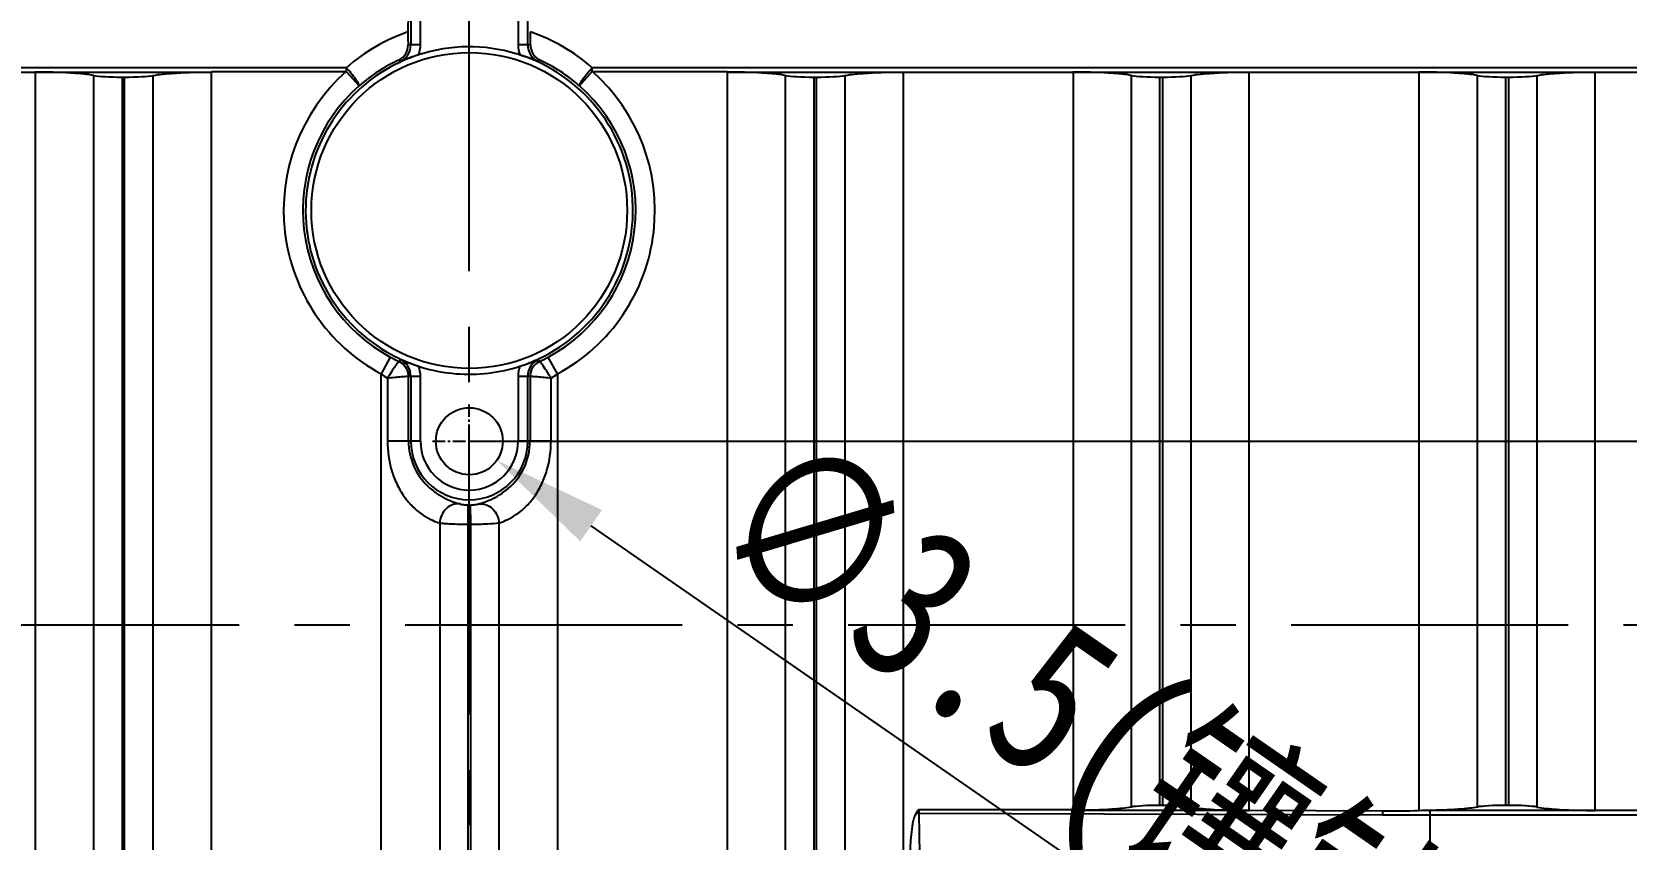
# Model space of a CAD drawing. Header units: millimetres. Extents: x -2895 to -298, y -11750 to -2997.
# Drawn here: x -1649.3 to -1565.9, y -6612.8 to -6570.6 of the extents above; entities that cross this region are included whole.
import ezdxf

# ---------------------------------------------------------------- set-up
doc = ezdxf.new("R2010")
doc.units = ezdxf.units.MM
doc.header["$LTSCALE"] = 16.335
doc.header["$PDMODE"] = 3
doc.header["$PDSIZE"] = 0.3125
doc.linetypes.add('CENTER', pattern=[0.6, 0.375, -0.075, 0.075, -0.075])
doc.linetypes.add('HIDDEN', pattern=[0.2, 0.1, -0.1])
doc.layers.get('0').update_dxf_attribs({"linetype": 'CONTINUOUS'})
doc.layers.get('Defpoints').update_dxf_attribs({"linetype": 'CONTINUOUS'})
doc.layers.add('DEFAULT_2', color=8, linetype='HIDDEN')
doc.styles.get("Standard").update_dxf_attribs({"font": 'txt', "width": 0.8})
doc.dimstyles.new('ISO-25', dxfattribs={"dimtxt": 8, "dimasz": 6, "dimexe": 0, "dimexo": 0, "dimgap": 0, "dimtad": 1, "dimdsep": 46, "dimtxsty": 'Standard', "dimcen": 0, "dimclrd": 4, "dimclre": 4, "dimclrt": 6, "dimazin": 0, "dimtfac": 1, "dimtofl": 0, "dimtmove": 0, "dimatfit": 3, "dimfxl": 0, "dimarcsym": 0})

# ---------------------------------------------------------------- blocks, each defined once
blk = doc.blocks.new('*D2074')
at = {"color": 4, "lineweight": -2}
blk.add_line((-1577.315, -6626.005), (-1620.014, -6596.436), dxfattribs=at)
at = {"color": 4}
blk.add_solid([(-1619.445, -6595.613), (-1620.583, -6597.258), (-1624.947, -6593.02)], dxfattribs=at)
at = {"layer": 'Defpoints', "color": 0}
for p in [(-1627.824, -6591.027), (-1624.947, -6593.02)]:
    blk.add_point(p, dxfattribs=at)
at = {"color": 6, "insert": (-1593.187, -6608.58), "char_height": 8, "attachment_point": 5, "rotation": 325.29672}
blk.add_mtext('∅3.5(镶针)', dxfattribs=at)
blk = doc.blocks.new('*D2075')
at = {"color": 4, "lineweight": -2}
blk.add_line((-1400.173, -6601.624), (-1379.765, -6601.624), dxfattribs=at)
at = {"layer": 'Defpoints', "color": 0}
for p in [(-1626.385, -6601.624), (-1400.173, -6601.624), (-1382.165, -6601.624)]:
    blk.add_point(p, dxfattribs=at)
at = {"color": 6, "insert": (-1380.965, -6598.624), "char_height": 6, "attachment_point": 5}
blk.add_mtext('0', dxfattribs=at)
blk = doc.blocks.new('*D2076')
at = {"color": 4, "lineweight": -2}
blk.add_line((-1626.385, -6567.903), (-1362.965, -6567.903), dxfattribs=at)
at = {"layer": 'Defpoints', "color": 0}
for p in [(-1626.385, -6567.903), (-1382.165, -6567.903), (-1626.385, -6601.624)]:
    blk.add_point(p, dxfattribs=at)
at = {"color": 6, "insert": (-1372.565, -6564.903), "char_height": 6, "attachment_point": 5}
blk.add_mtext('33.72', dxfattribs=at)
blk = doc.blocks.new('*D2077')
at = {"color": 4, "lineweight": -2}
blk.add_line((-1421.223, -6554.623), (-1374.165, -6554.623), dxfattribs=at)
at = {"layer": 'Defpoints', "color": 0}
for p in [(-1421.223, -6554.623), (-1382.165, -6554.623), (-1626.385, -6601.624)]:
    blk.add_point(p, dxfattribs=at)
at = {"color": 6, "insert": (-1378.165, -6551.623), "char_height": 6, "attachment_point": 5}
blk.add_mtext('47', dxfattribs=at)
blk = doc.blocks.new('*D2078')
at = {"color": 4, "lineweight": -2}
blk.add_line((-1413.935, -6494.623), (-1371.765, -6494.623), dxfattribs=at)
at = {"layer": 'Defpoints', "color": 0}
for p in [(-1413.935, -6494.623), (-1382.165, -6494.623), (-1626.385, -6601.624)]:
    blk.add_point(p, dxfattribs=at)
at = {"color": 6, "insert": (-1376.965, -6491.623), "char_height": 6, "attachment_point": 5}
blk.add_mtext('107', dxfattribs=at)
blk = doc.blocks.new('*D2079')
at = {"color": 4, "lineweight": -2}
blk.add_line((-1424.416, -6639.623), (-1374.165, -6639.623), dxfattribs=at)
at = {"layer": 'Defpoints', "color": 0}
for p in [(-1626.385, -6601.624), (-1424.416, -6639.623), (-1382.165, -6639.623)]:
    blk.add_point(p, dxfattribs=at)
at = {"color": 6, "insert": (-1378.165, -6636.623), "char_height": 6, "attachment_point": 5}
blk.add_mtext('38', dxfattribs=at)
blk = doc.blocks.new('*D2102')
at = {"color": 4, "lineweight": -2}
blk.add_line((-1499.755, -6654.333), (-1364.565, -6654.333), dxfattribs=at)
at = {"layer": 'Defpoints', "color": 0}
for p in [(-1626.385, -6601.624), (-1499.755, -6654.333), (-1382.165, -6654.333)]:
    blk.add_point(p, dxfattribs=at)
at = {"color": 6, "insert": (-1373.365, -6651.333), "char_height": 6, "attachment_point": 5}
blk.add_mtext('52.71', dxfattribs=at)
blk = doc.blocks.new('*D2103')
at = {"color": 4, "lineweight": -2}
blk.add_line((-1626.385, -6592.023), (-1372.565, -6592.023), dxfattribs=at)
at = {"layer": 'Defpoints', "color": 0}
for p in [(-1626.385, -6592.023), (-1382.165, -6592.023), (-1626.385, -6601.624)]:
    blk.add_point(p, dxfattribs=at)
at = {"color": 6, "insert": (-1377.365, -6589.023), "char_height": 6, "attachment_point": 5}
blk.add_mtext('9.6', dxfattribs=at)
blk = doc.blocks.new('*D2104')
at = {"color": 4, "lineweight": -2}
blk.add_line((-1420.377, -6726.623), (-1370.965, -6726.623), dxfattribs=at)
at = {"layer": 'Defpoints', "color": 0}
for p in [(-1626.385, -6601.624), (-1420.377, -6726.623), (-1382.165, -6726.623)]:
    blk.add_point(p, dxfattribs=at)
at = {"color": 6, "insert": (-1376.565, -6723.623), "char_height": 6, "attachment_point": 5}
blk.add_mtext('125', dxfattribs=at)
blk = doc.blocks.new('*D2080')
at = {"color": 4, "lineweight": -2}
blk.add_line((-1499.755, -6655.088), (-1499.755, -6821.047), dxfattribs=at)
at = {"layer": 'Defpoints', "color": 0}
for p in [(-1626.385, -6601.624), (-1499.755, -6655.088), (-1499.755, -6798.647)]:
    blk.add_point(p, dxfattribs=at)
at = {"color": 6, "insert": (-1502.755, -6809.847), "char_height": 6, "attachment_point": 5, "rotation": 90}
blk.add_mtext('126.63', dxfattribs=at)
blk = doc.blocks.new('*D2081')
at = {"color": 4, "lineweight": -2}
blk.add_line((-1852.597, -6601.624), (-1873.005, -6601.624), dxfattribs=at)
at = {"layer": 'Defpoints', "color": 0}
for p in [(-1870.605, -6601.624), (-1852.597, -6601.624), (-1626.385, -6601.624)]:
    blk.add_point(p, dxfattribs=at)
at = {"color": 6, "insert": (-1871.805, -6598.624), "char_height": 6, "attachment_point": 5}
blk.add_mtext('0', dxfattribs=at)
blk = doc.blocks.new('*D2082')
at = {"color": 4, "lineweight": -2}
blk.add_line((-1831.547, -6554.623), (-1878.605, -6554.623), dxfattribs=at)
at = {"layer": 'Defpoints', "color": 0}
for p in [(-1870.605, -6554.623), (-1831.547, -6554.623), (-1626.385, -6601.624)]:
    blk.add_point(p, dxfattribs=at)
at = {"color": 6, "insert": (-1874.605, -6551.623), "char_height": 6, "attachment_point": 5}
blk.add_mtext('47', dxfattribs=at)
blk = doc.blocks.new('*D2083')
at = {"color": 4, "lineweight": -2}
blk.add_line((-1838.836, -6494.623), (-1881.005, -6494.623), dxfattribs=at)
at = {"layer": 'Defpoints', "color": 0}
for p in [(-1870.605, -6494.623), (-1838.836, -6494.623), (-1626.385, -6601.624)]:
    blk.add_point(p, dxfattribs=at)
at = {"color": 6, "insert": (-1875.805, -6491.623), "char_height": 6, "attachment_point": 5}
blk.add_mtext('107', dxfattribs=at)
blk = doc.blocks.new('*D2084')
at = {"color": 4, "lineweight": -2}
blk.add_line((-1828.355, -6639.623), (-1878.605, -6639.623), dxfattribs=at)
at = {"layer": 'Defpoints', "color": 0}
for p in [(-1626.385, -6601.624), (-1870.605, -6639.623), (-1828.355, -6639.623)]:
    blk.add_point(p, dxfattribs=at)
at = {"color": 6, "insert": (-1874.605, -6636.623), "char_height": 6, "attachment_point": 5}
blk.add_mtext('38', dxfattribs=at)
blk = doc.blocks.new('*D2105')
at = {"color": 4, "lineweight": -2}
blk.add_line((-1832.393, -6726.623), (-1881.805, -6726.623), dxfattribs=at)
at = {"layer": 'Defpoints', "color": 0}
for p in [(-1626.385, -6601.624), (-1870.605, -6726.623), (-1832.393, -6726.623)]:
    blk.add_point(p, dxfattribs=at)
at = {"color": 6, "insert": (-1876.205, -6723.623), "char_height": 6, "attachment_point": 5}
blk.add_mtext('125', dxfattribs=at)
blk = doc.blocks.new('*D2085')
at = {"color": 4, "lineweight": -2}
blk.add_line((-1412.585, -6441.623), (-1371.765, -6441.623), dxfattribs=at)
at = {"layer": 'Defpoints', "color": 0}
for p in [(-1412.585, -6441.623), (-1382.165, -6441.623), (-1626.385, -6601.624)]:
    blk.add_point(p, dxfattribs=at)
at = {"color": 6, "insert": (-1376.965, -6438.623), "char_height": 6, "attachment_point": 5}
blk.add_mtext('160', dxfattribs=at)
blk = doc.blocks.new('*D2086')
at = {"color": 4, "lineweight": -2}
blk.add_line((-1412.585, -6761.623), (-1371.765, -6761.623), dxfattribs=at)
at = {"layer": 'Defpoints', "color": 0}
for p in [(-1626.385, -6601.624), (-1412.585, -6761.623), (-1382.165, -6761.623)]:
    blk.add_point(p, dxfattribs=at)
at = {"color": 6, "insert": (-1376.965, -6758.623), "char_height": 6, "attachment_point": 5}
blk.add_mtext('160', dxfattribs=at)
blk = doc.blocks.new('*D2087')
at = {"color": 4, "lineweight": -2}
blk.add_line((-1626.385, -6784.369), (-1626.385, -6801.047), dxfattribs=at)
at = {"layer": 'Defpoints', "color": 0}
for p in [(-1626.385, -6601.624), (-1626.385, -6784.369), (-1626.385, -6798.647)]:
    blk.add_point(p, dxfattribs=at)
at = {"color": 6, "insert": (-1629.385, -6799.847), "char_height": 6, "attachment_point": 5, "rotation": 90}
blk.add_mtext('0', dxfattribs=at)
blk = doc.blocks.new('*D2088')
at = {"color": 4, "lineweight": -2}
blk.add_line((-1421.385, -6758.506), (-1421.385, -6810.647), dxfattribs=at)
at = {"layer": 'Defpoints', "color": 0}
for p in [(-1626.385, -6601.624), (-1421.385, -6758.506), (-1421.385, -6798.647)]:
    blk.add_point(p, dxfattribs=at)
at = {"color": 6, "insert": (-1424.385, -6804.647), "char_height": 6, "attachment_point": 5, "rotation": 90}
blk.add_mtext('205', dxfattribs=at)
blk = doc.blocks.new('*D2089')
at = {"color": 4, "lineweight": -2}
blk.add_line((-1626.385, -6424.67), (-1626.385, -6403.807), dxfattribs=at)
at = {"layer": 'Defpoints', "color": 0}
for p in [(-1626.385, -6406.207), (-1626.385, -6424.67), (-1626.385, -6601.624)]:
    blk.add_point(p, dxfattribs=at)
at = {"color": 6, "insert": (-1629.385, -6405.007), "char_height": 6, "attachment_point": 5, "rotation": 90}
blk.add_mtext('0', dxfattribs=at)
blk = doc.blocks.new('*D2090')
at = {"color": 4, "lineweight": -2}
blk.add_line((-1421.385, -6437.807), (-1421.385, -6394.207), dxfattribs=at)
at = {"layer": 'Defpoints', "color": 0}
for p in [(-1421.385, -6406.207), (-1421.385, -6437.807), (-1626.385, -6601.624)]:
    blk.add_point(p, dxfattribs=at)
at = {"color": 6, "insert": (-1424.385, -6400.207), "char_height": 6, "attachment_point": 5, "rotation": 90}
blk.add_mtext('205', dxfattribs=at)
blk = doc.blocks.new('*D2091')
at = {"color": 4, "lineweight": -2}
blk.add_line((-1840.185, -6441.623), (-1881.005, -6441.623), dxfattribs=at)
at = {"layer": 'Defpoints', "color": 0}
for p in [(-1870.605, -6441.623), (-1840.185, -6441.623), (-1626.385, -6601.624)]:
    blk.add_point(p, dxfattribs=at)
at = {"color": 6, "insert": (-1875.805, -6438.623), "char_height": 6, "attachment_point": 5}
blk.add_mtext('160', dxfattribs=at)
blk = doc.blocks.new('*D2092')
at = {"color": 4, "lineweight": -2}
blk.add_line((-1831.385, -6758.506), (-1831.385, -6810.647), dxfattribs=at)
at = {"layer": 'Defpoints', "color": 0}
for p in [(-1626.385, -6601.624), (-1831.385, -6758.506), (-1831.385, -6798.647)]:
    blk.add_point(p, dxfattribs=at)
at = {"color": 6, "insert": (-1834.385, -6804.647), "char_height": 6, "attachment_point": 5, "rotation": 90}
blk.add_mtext('205', dxfattribs=at)
blk = doc.blocks.new('*D2093')
at = {"color": 4, "lineweight": -2}
blk.add_line((-1831.385, -6437.807), (-1831.385, -6394.207), dxfattribs=at)
at = {"layer": 'Defpoints', "color": 0}
for p in [(-1831.385, -6406.207), (-1831.385, -6437.807), (-1626.385, -6601.624)]:
    blk.add_point(p, dxfattribs=at)
at = {"color": 6, "insert": (-1834.385, -6400.207), "char_height": 6, "attachment_point": 5, "rotation": 90}
blk.add_mtext('205', dxfattribs=at)
blk = doc.blocks.new('*D2094')
at = {"color": 4, "lineweight": -2}
blk.add_line((-1840.185, -6761.623), (-1881.005, -6761.623), dxfattribs=at)
at = {"layer": 'Defpoints', "color": 0}
for p in [(-1626.385, -6601.624), (-1870.605, -6761.623), (-1840.185, -6761.623)]:
    blk.add_point(p, dxfattribs=at)
at = {"color": 6, "insert": (-1875.805, -6758.623), "char_height": 6, "attachment_point": 5}
blk.add_mtext('160', dxfattribs=at)

msp = doc.modelspace()

# ---------------------------------------------------------------- linework, layer by layer
at = {"color": 1, "linetype": 'CENTER', "ltscale": 2.363517}
for p, q in [((-1626.385, -6791.624), (-1626.385, -6411.623)), ((-1861.385, -6601.624), (-1391.385, -6601.624))]:
    msp.add_line(p, q, dxfattribs=at)
at = {"color": 7, "linetype": 'Continuous'}
for p, q in [((-1629.441, -6562.339), (-1629.441, -6571.303)), ((-1628.939, -6571.303), (-1628.939, -6562.283)), ((-1623.831, -6562.283), (-1623.831, -6571.303)), ((-1623.33, -6571.303), (-1623.33, -6562.339)), ((-1629.521, -6563.913), (-1629.591, -6570.627)), ((-1628.939, -6571.303), (-1629.587, -6571.303)), ((-1623.184, -6571.303), (-1623.831, -6571.303)), ((-1632.815, -6572.497), (-1700.755, -6572.497)), ((-1632.815, -6572.497), (-1632.815, -6572.691)), ((-1629.999, -6572.178), (-1630.043, -6572.083)), ((-1622.771, -6572.178), (-1622.727, -6572.083)), ((-1619.956, -6572.691), (-1619.956, -6572.497)), ((-1552.015, -6572.497), (-1619.956, -6572.497)), ((-1700.755, -6572.727), (-1639.864, -6572.727)), ((-1649.084, -6572.709), (-1649.081, -6653.831)), ((-1646.024, -6653.831), (-1646.024, -6572.905)), ((-1644.542, -6572.991), (-1644.542, -6653.831)), ((-1644.542, -6572.991), (-1644.408, -6572.991)), ((-1644.408, -6653.831), (-1644.408, -6572.991)), ((-1642.926, -6572.905), (-1642.926, -6653.831)), ((-1639.869, -6653.831), (-1639.866, -6572.7)), ((-1639.866, -6572.7), (-1632.823, -6572.7)), ((-1632.815, -6572.691), (-1632.15, -6573.443)), ((-1620.621, -6573.443), (-1619.956, -6572.691)), ((-1619.948, -6572.7), (-1612.904, -6572.7)), ((-1612.907, -6572.727), (-1552.015, -6572.727)), ((-1612.904, -6572.7), (-1612.901, -6653.831)), ((-1609.844, -6653.831), (-1609.844, -6572.905)), ((-1608.362, -6572.991), (-1608.362, -6653.831)), ((-1608.362, -6572.991), (-1608.228, -6572.991)), ((-1608.228, -6653.831), (-1608.228, -6572.991)), ((-1606.746, -6572.905), (-1606.746, -6653.831)), ((-1603.689, -6653.831), (-1603.686, -6572.709)), ((-1594.812, -6572.709), (-1594.812, -6611.284)), ((-1591.754, -6611.142), (-1591.754, -6572.905)), ((-1590.272, -6611.056), (-1590.272, -6572.991)), ((-1590.272, -6572.991), (-1590.138, -6572.991)), ((-1590.138, -6572.991), (-1590.138, -6611.056)), ((-1588.656, -6572.905), (-1588.656, -6611.142)), ((-1585.596, -6611.322), (-1585.596, -6572.709)), ((-1576.727, -6572.709), (-1576.727, -6611.337)), ((-1573.664, -6611.142), (-1573.664, -6572.905)), ((-1572.182, -6572.991), (-1572.048, -6572.991)), ((-1572.182, -6611.056), (-1572.182, -6572.991)), ((-1572.048, -6572.991), (-1572.048, -6611.056)), ((-1570.566, -6572.905), (-1570.566, -6611.142)), ((-1567.506, -6611.335), (-1567.506, -6572.711)), ((-1630.515, -6587.624), (-1630.991, -6588.508)), ((-1629.999, -6587.749), (-1630.05, -6587.859)), ((-1622.771, -6587.749), (-1622.72, -6587.859)), ((-1621.779, -6588.508), (-1622.255, -6587.624)), ((-1630.991, -6653.831), (-1630.991, -6588.508)), ((-1630.665, -6588.726), (-1630.665, -6592.023)), ((-1629.567, -6588.623), (-1629.562, -6588.623)), ((-1629.562, -6592.023), (-1629.562, -6588.623)), ((-1629.562, -6588.623), (-1628.939, -6588.623)), ((-1629.441, -6588.623), (-1629.441, -6592.023)), ((-1628.939, -6592.023), (-1628.939, -6588.623)), ((-1623.831, -6588.623), (-1623.831, -6592.023)), ((-1623.831, -6588.623), (-1623.208, -6588.623)), ((-1623.33, -6592.023), (-1623.33, -6588.623)), ((-1623.208, -6588.623), (-1623.208, -6592.023)), ((-1623.208, -6588.623), (-1623.203, -6588.623)), ((-1622.106, -6592.023), (-1622.106, -6588.726)), ((-1621.779, -6588.508), (-1621.779, -6653.831)), ((-1628.939, -6592.023), (-1630.665, -6592.023)), ((-1622.106, -6592.023), (-1623.831, -6592.023)), ((-1626.452, -6596.36), (-1626.437, -6595.357)), ((-1626.334, -6595.357), (-1626.318, -6596.36)), ((-1627.934, -6596.296), (-1627.934, -6653.094)), ((-1626.452, -6653.017), (-1626.452, -6596.36)), ((-1626.318, -6596.36), (-1626.318, -6653.017)), ((-1624.836, -6596.296), (-1624.836, -6653.094)), ((-1594.812, -6611.284), (-1602.896, -6611.284)), ((-1602.878, -6611.456), (-1578.627, -6611.545)), ((-1602.878, -6611.456), (-1602.73, -6620.041)), ((-1585.598, -6611.319), (-1594.807, -6611.319)), ((-1590.138, -6611.056), (-1590.272, -6611.056)), ((-1578.626, -6611.351), (-1585.596, -6611.322)), ((-1578.626, -6611.349), (-1578.627, -6611.545)), ((-1552.015, -6611.32), (-1576.198, -6611.319)), ((-1576.135, -6643.065), (-1576.135, -6611.332)), ((-1576.135, -6611.55), (-1552.015, -6611.55)), ((-1572.048, -6611.056), (-1572.182, -6611.056))]:
    msp.add_line(p, q, dxfattribs=at)
at = {"color": 1, "linetype": 'CENTER', "ltscale": 0.108846}
for p, q in [((-1626.385, -6593.948), (-1626.385, -6590.098)), ((-1628.31, -6592.023), (-1624.46, -6592.023))]:
    msp.add_line(p, q, dxfattribs=at)
at = {"color": 7, "linetype": 'Continuous'}
msp.add_circle((-1626.385, -6579.963), 8.256, dxfattribs=at)
at = {"color": 2, "linetype": 'Continuous'}
msp.add_circle((-1626.385, -6592.023), 1.75, dxfattribs=at)
at = {"color": 7, "linetype": 'Continuous'}
for centre, radius, start, end in [((-1626.38, -6579.878), 9.792, 109.13988, 131.08105), ((-1642.767, -6570.848), 19.588, 358.66751, 0.64487), ((-1626.391, -6579.879), 9.793, 48.91954, 70.85952), ((-1630.447, -6571.323), 0.861, 298.00006, 1.30999), ((-1630.405, -6571.303), 0.964, 294.90106, 0), ((-1630.405, -6571.303), 1.466, 339.09019, 360), ((-1626.391, -6579.945), 8.539, 73.29559, 108.04186), ((-1622.365, -6571.303), 1.466, 180, 200.9115), ((-1622.365, -6571.303), 0.964, 180, 245.09894), ((-1622.323, -6571.323), 0.861, 178.69026, 241.99966), ((-1626.387, -6579.963), 8.556, 114.88085, 241.61429), ((-1626.357, -6580.106), 8.828, 114.67674, 131.00464), ((-1626.324, -6580.091), 8.697, 107.91452, 114.88326), ((-1626.38, -6579.948), 8.541, 71.95752, 73.32064), ((-1626.385, -6579.963), 8.557, 294.81303, 72.35018), ((-1628.474, -6586.447), 15.37, 70.62657, 71.10732), ((-1627.81, -6584.537), 13.348, 69.6691, 70.59998), ((-1627.315, -6583.204), 11.926, 68.64014, 69.67061), ((-1626.571, -6581.307), 9.888, 67.40393, 68.65537), ((-1626.414, -6580.106), 8.829, 48.99547, 65.32189), ((-1626.385, -6579.963), 9.707, 131.55111, 241.67156), ((-1626.385, -6579.963), 9.707, 298.32844, 48.44889), ((-1626.385, -6579.963), 8.703, 131.48037, 241.67156), ((-1626.385, -6579.963), 8.703, 298.32844, 48.51962), ((-1626.331, -6579.844), 8.687, 241.66317, 245.1265), ((-1625.986, -6579.226), 9.542, 241.66276, 244.78825), ((-1630.404, -6588.623), 0.842, 359.96455, 65.17116), ((-1630.405, -6588.623), 0.964, 0, 65.09894), ((-1624.96, -6575.383), 13.355, 249.67111, 250.60494), ((-1626.321, -6579.831), 8.703, 248.56142, 252.09157), ((-1624.553, -6574.185), 14.62, 250.66046, 252.30197), ((-1626.39, -6579.979), 8.541, 251.95758, 253.32068), ((-1630.405, -6588.623), 1.466, 0, 20.9115), ((-1626.376, -6579.928), 8.594, 253.32663, 263.89305), ((-1626.386, -6579.962), 8.559, 263.93639, 286.68613), ((-1626.379, -6579.981), 8.539, 286.67878, 288.04186), ((-1622.365, -6588.623), 1.466, 159.09019, 180), ((-1626.385, -6579.963), 8.557, 287.78737, 290.66732), ((-1628.379, -6573.684), 15.145, 287.71237, 289.13402), ((-1627.53, -6576.16), 12.529, 289.17775, 290.75604), ((-1622.365, -6588.623), 0.964, 114.89183, 180), ((-1622.365, -6588.623), 0.843, 114.89183, 180), ((-1626.902, -6577.797), 10.775, 290.71784, 292.54301), ((-1626.79, -6579.216), 9.553, 295.21474, 298.33659), ((-1626.973, -6581.091), 9.055, 302.52033, 305.00519), ((-1626.385, -6592.023), 3.056, 180, 0), ((-1626.385, -6592.023), 2.554, 180, 0), ((-1626.385, -6592.023), 3.334, 269.11565, 270.88435), ((-1626.385, -6592.023), 4.337, 269.11565, 270.88435), ((-1602.838, -6613.965), 2.509, 90.9119, 94.10754), ((-1595.363, -6611.249), 7.518, 180.09791, 181.577), ((-1576.032, -5898.71), 712.84, 269.79145, 269.991704)]:
    msp.add_arc(centre, radius, start, end, dxfattribs=at)
for centre, start_param, end_param in [((-1644.542, -6572.85), -2.743398, -1.570796), ((-1644.408, -6572.85), -1.570796, -0.398195), ((-1608.362, -6572.85), -2.743398, -1.570796), ((-1608.228, -6572.85), -1.570796, -0.398195), ((-1590.272, -6572.85), -2.743398, -1.570796), ((-1590.138, -6572.85), -1.570796, -0.398195), ((-1572.182, -6572.85), -2.743398, -1.570796), ((-1572.048, -6572.85), -1.570796, -0.398195), ((-1590.272, -6611.196), 1.570796, 2.743398), ((-1590.138, -6611.196), 0.398195, 1.570796), ((-1572.182, -6611.196), 1.570796, 2.743398), ((-1572.048, -6611.196), 0.398195, 1.570796)]:
    msp.add_ellipse(centre, major_axis=(1.608, 0), ratio=0.087489, start_param=start_param, end_param=end_param, dxfattribs=at)
for points, knots in [([(-1629.591, -6570.627), (-1629.591, -6570.685), (-1629.593, -6570.91), (-1629.591, -6571.135), (-1629.587, -6571.303)], [0, 0, 0, 0, 0.253687, 1, 1, 1, 1]), ([(-1632.15, -6573.443), (-1632.144, -6573.432), (-1632.152, -6573.392), (-1632.182, -6573.325), (-1632.24, -6573.225), (-1632.362, -6573.043), (-1632.555, -6572.794), (-1632.726, -6572.596), (-1632.815, -6572.497)], [0, 0, 0, 0, 0.031963, 0.094857, 0.19406, 0.32641, 0.65865, 1, 1, 1, 1]), ([(-1628.999, -6571.815), (-1629.092, -6571.845), (-1629.429, -6571.956), (-1629.762, -6572.079), (-1629.999, -6572.178)], [0, 0, 0, 0, 0.27575, 1, 1, 1, 1]), ([(-1620.621, -6573.443), (-1620.626, -6573.432), (-1620.619, -6573.392), (-1620.589, -6573.325), (-1620.531, -6573.225), (-1620.409, -6573.043), (-1620.216, -6572.794), (-1620.045, -6572.596), (-1619.956, -6572.497)], [0, 0, 0, 0, 0.031963, 0.094859, 0.194063, 0.326415, 0.658657, 1, 1, 1, 1]), ([(-1646.024, -6572.905), (-1646.19, -6572.871), (-1646.598, -6572.82), (-1647.618, -6572.745), (-1648.473, -6572.727), (-1649.087, -6572.727)], [0, 0, 0, 0, 0.16519, 0.400718, 1, 1, 1, 1]), ([(-1642.926, -6572.905), (-1642.761, -6572.871), (-1642.353, -6572.82), (-1641.332, -6572.745), (-1640.477, -6572.727), (-1639.864, -6572.727)], [0, 0, 0, 0, 0.165174, 0.400735, 1, 1, 1, 1]), ([(-1609.844, -6572.905), (-1610.01, -6572.871), (-1610.418, -6572.82), (-1611.438, -6572.745), (-1612.293, -6572.727), (-1612.907, -6572.727)], [0, 0, 0, 0, 0.16519, 0.400718, 1, 1, 1, 1]), ([(-1606.746, -6572.905), (-1606.581, -6572.871), (-1606.173, -6572.82), (-1605.152, -6572.745), (-1604.297, -6572.727), (-1603.684, -6572.727)], [0, 0, 0, 0, 0.165174, 0.400735, 1, 1, 1, 1]), ([(-1591.754, -6572.905), (-1591.92, -6572.871), (-1592.328, -6572.82), (-1593.348, -6572.745), (-1594.203, -6572.727), (-1594.817, -6572.727)], [0, 0, 0, 0, 0.16519, 0.400718, 1, 1, 1, 1]), ([(-1588.656, -6572.905), (-1588.491, -6572.871), (-1588.083, -6572.82), (-1587.062, -6572.745), (-1586.207, -6572.727), (-1585.594, -6572.727)], [0, 0, 0, 0, 0.165174, 0.400735, 1, 1, 1, 1]), ([(-1573.664, -6572.905), (-1573.83, -6572.871), (-1574.238, -6572.82), (-1575.258, -6572.745), (-1576.113, -6572.727), (-1576.727, -6572.727)], [0, 0, 0, 0, 0.16519, 0.400718, 1, 1, 1, 1]), ([(-1570.566, -6572.905), (-1570.401, -6572.871), (-1569.993, -6572.82), (-1568.972, -6572.745), (-1568.117, -6572.727), (-1567.504, -6572.727)], [0, 0, 0, 0, 0.165174, 0.400735, 1, 1, 1, 1]), ([(-1630.051, -6587.859), (-1630.063, -6587.859), (-1630.094, -6587.884), (-1630.139, -6587.934), (-1630.202, -6588.017), (-1630.312, -6588.173), (-1630.468, -6588.413), (-1630.595, -6588.618), (-1630.665, -6588.726)], [0, 0, 0, 0, 0.034463, 0.100081, 0.197196, 0.322361, 0.638033, 1, 1, 1, 1]), ([(-1630.088, -6587.843), (-1630.038, -6587.863), (-1629.841, -6587.969), (-1629.688, -6588.155), (-1629.627, -6588.312)], [0, 0, 0, 0, 0.242237, 1, 1, 1, 1]), ([(-1629.999, -6587.749), (-1629.967, -6587.762), (-1629.835, -6587.816), (-1629.701, -6587.868), (-1629.599, -6587.906)], [0, 0, 0, 0, 0.242118, 1, 1, 1, 1]), ([(-1629.627, -6588.312), (-1629.617, -6588.338), (-1629.583, -6588.438), (-1629.567, -6588.545), (-1629.567, -6588.623)], [0, 0, 0, 0, 0.256233, 1, 1, 1, 1]), ([(-1623.143, -6588.312), (-1623.153, -6588.337), (-1623.187, -6588.438), (-1623.203, -6588.545), (-1623.203, -6588.623)], [0, 0, 0, 0, 0.256239, 1, 1, 1, 1]), ([(-1622.72, -6587.859), (-1622.766, -6587.881), (-1622.947, -6587.988), (-1623.086, -6588.165), (-1623.143, -6588.312)], [0, 0, 0, 0, 0.243899, 1, 1, 1, 1]), ([(-1622.64, -6587.926), (-1622.655, -6587.908), (-1622.677, -6587.883), (-1622.708, -6587.859), (-1622.72, -6587.859)], [0, 0, 0, 0, 0.654134, 1, 1, 1, 1]), ([(-1622.105, -6588.726), (-1622.209, -6588.568), (-1622.378, -6588.296), (-1622.555, -6588.027), (-1622.64, -6587.926)], [0, 0, 0, 0, 0.588519, 1, 1, 1, 1]), ([(-1630.665, -6588.726), (-1630.537, -6588.706), (-1630.295, -6588.674), (-1629.968, -6588.643), (-1629.73, -6588.631), (-1629.607, -6588.622), (-1629.567, -6588.623)], [0, 0, 0, 0, 0.351472, 0.664533, 0.892145, 1, 1, 1, 1]), ([(-1623.203, -6588.623), (-1623.163, -6588.622), (-1623.04, -6588.631), (-1622.802, -6588.643), (-1622.476, -6588.674), (-1622.233, -6588.706), (-1622.106, -6588.726)], [0, 0, 0, 0, 0.107833, 0.33544, 0.648511, 1, 1, 1, 1]), ([(-1630.665, -6592.023), (-1630.65, -6592.534), (-1630.563, -6593.309), (-1630.192, -6594.264), (-1629.812, -6594.919), (-1629.343, -6595.471), (-1628.831, -6595.882), (-1628.355, -6596.136), (-1628.062, -6596.261), (-1627.934, -6596.296)], [0, 0, 0, 0, 0.283435, 0.425145, 0.565598, 0.701131, 0.824476, 0.92664, 1, 1, 1, 1]), ([(-1629.562, -6592.023), (-1629.562, -6592.455), (-1629.381, -6593.331), (-1628.75, -6594.238), (-1628.1, -6594.754), (-1627.629, -6595.025), (-1627.217, -6595.195), (-1626.968, -6595.271), (-1626.863, -6595.303)], [0, 0, 0, 0, 0.284555, 0.570845, 0.707128, 0.829065, 0.927648, 1, 1, 1, 1]), ([(-1625.907, -6595.303), (-1625.695, -6595.242), (-1625.142, -6595.047), (-1624.24, -6594.496), (-1623.423, -6593.442), (-1623.209, -6592.498), (-1623.208, -6592.023)], [0, 0, 0, 0, 0.145604, 0.385782, 0.686959, 1, 1, 1, 1]), ([(-1624.836, -6596.296), (-1624.709, -6596.259), (-1624.415, -6596.137), (-1623.939, -6595.881), (-1623.427, -6595.471), (-1622.958, -6594.919), (-1622.579, -6594.264), (-1622.207, -6593.309), (-1622.123, -6592.534), (-1622.106, -6592.023)], [0, 0, 0, 0, 0.073389, 0.175558, 0.298895, 0.434397, 0.574838, 0.716546, 1, 1, 1, 1]), ([(-1626.863, -6595.303), (-1626.983, -6595.289), (-1627.25, -6595.313), (-1627.611, -6595.524), (-1627.863, -6595.877), (-1627.929, -6596.16), (-1627.935, -6596.296)], [0, 0, 0, 0, 0.222678, 0.478384, 0.747567, 1, 1, 1, 1]), ([(-1626.863, -6595.303), (-1626.808, -6595.32), (-1626.665, -6595.343), (-1626.522, -6595.355), (-1626.437, -6595.357)], [0, 0, 0, 0, 0.403804, 1, 1, 1, 1]), ([(-1626.334, -6595.357), (-1626.248, -6595.355), (-1626.105, -6595.343), (-1625.963, -6595.32), (-1625.907, -6595.303)], [0, 0, 0, 0, 0.596348, 1, 1, 1, 1]), ([(-1625.907, -6595.303), (-1625.787, -6595.289), (-1625.52, -6595.313), (-1625.159, -6595.524), (-1624.908, -6595.877), (-1624.841, -6596.16), (-1624.836, -6596.296)], [0, 0, 0, 0, 0.222675, 0.478382, 0.747567, 1, 1, 1, 1]), ([(-1627.934, -6596.296), (-1627.854, -6596.306), (-1627.656, -6596.32), (-1627.162, -6596.348), (-1626.749, -6596.358), (-1626.452, -6596.36)], [0, 0, 0, 0, 0.164461, 0.40013, 1, 1, 1, 1]), ([(-1626.318, -6596.36), (-1626.022, -6596.358), (-1625.527, -6596.343), (-1625.033, -6596.319), (-1624.836, -6596.296)], [0, 0, 0, 0, 0.599785, 1, 1, 1, 1]), ([(-1603.018, -6611.462), (-1603.123, -6611.624), (-1603.212, -6612.013), (-1603.292, -6612.582), (-1603.333, -6613.161), (-1603.341, -6613.547), (-1603.341, -6613.74)], [0, 0, 0, 0, 0.249694, 0.499639, 0.749827, 1, 1, 1, 1]), ([(-1591.754, -6611.142), (-1591.919, -6611.176), (-1592.326, -6611.226), (-1593.343, -6611.302), (-1594.196, -6611.319), (-1594.807, -6611.319)], [0, 0, 0, 0, 0.165195, 0.400626, 1, 1, 1, 1]), ([(-1588.656, -6611.142), (-1588.491, -6611.176), (-1588.084, -6611.226), (-1587.065, -6611.302), (-1586.211, -6611.319), (-1585.598, -6611.319)], [0, 0, 0, 0, 0.165183, 0.40065, 1, 1, 1, 1]), ([(-1573.664, -6611.142), (-1573.804, -6611.171), (-1574.141, -6611.216), (-1574.986, -6611.286), (-1575.691, -6611.311), (-1576.198, -6611.319)], [0, 0, 0, 0, 0.167673, 0.40125, 1, 1, 1, 1]), ([(-1570.566, -6611.142), (-1570.401, -6611.176), (-1569.993, -6611.226), (-1568.974, -6611.302), (-1568.119, -6611.32), (-1567.506, -6611.319)], [0, 0, 0, 0, 0.165188, 0.400687, 1, 1, 1, 1])]:
    msp.add_open_spline(points, degree=3, knots=knots, dxfattribs=at)
for points in [[(-1623.791, -6571.809), (-1623.693, -6571.84), (-1623.595, -6571.872), (-1623.498, -6571.905)], [(-1630.991, -6588.508), (-1630.884, -6588.583), (-1630.775, -6588.656), (-1630.665, -6588.727)], [(-1602.896, -6611.284), (-1602.937, -6611.343), (-1602.978, -6611.402), (-1603.018, -6611.462)], [(-1576.727, -6611.337), (-1577.359, -6611.363), (-1577.993, -6611.354), (-1578.626, -6611.351)], [(-1576.145, -6611.317), (-1576.339, -6611.312), (-1576.534, -6611.319), (-1576.727, -6611.338)]]:
    msp.add_open_spline(points, degree=3, dxfattribs=at)
at = {"layer": 'DEFAULT_2', "color": 8, "linetype": 'HIDDEN'}
for centre, radius, start, end in [((-1626.311, -6579.802), 8.734, 245.12537, 248.56165), ((-1626.385, -6579.963), 8.557, 290.66732, 294.81303)]:
    msp.add_arc(centre, radius, start, end, dxfattribs=at)

# ---------------------------------------------------------------- dimensions: what is measured, and where the dimension line sits
for feature_location, offset, dtype, origin, picture, middle in [((-1831.385, -6437.807), (0, 31.6), 1, (-1626.385, -6601.624), '*D2093', (-1834.385, -6400.207)), ((-1421.385, -6437.807), (0, 31.6), 1, (-1626.385, -6601.624), '*D2090', (-1424.385, -6400.207)), ((-1626.385261642, -6424.670089239), (0, 18.463190156), 1, (-1626.385261642, -6601.62356913), '*D2089', (-1629.385261642, -6405.006899084)), ((-1840.185, -6441.623), (-30.42, 0), 0, (-1626.385, -6601.624), '*D2091', (-1875.805, -6438.623)), ((-1412.585, -6441.623), (30.42, 0), 0, (-1626.385, -6601.624), '*D2085', (-1376.965, -6438.623)), ((-1838.836, -6494.623), (-31.769, 0), 0, (-1626.385, -6601.624), '*D2083', (-1875.805, -6491.623)), ((-1413.935, -6494.623), (31.769, 0), 0, (-1626.385, -6601.624), '*D2078', (-1376.965, -6491.623)), ((-1831.547, -6554.623), (-39.058, 0), 0, (-1626.385, -6601.624), '*D2082', (-1874.605, -6551.623)), ((-1421.223, -6554.623), (39.058, 0), 0, (-1626.385, -6601.624), '*D2077', (-1378.165, -6551.623)), ((-1626.385, -6567.903), (244.22, 0), 0, (-1626.385, -6601.624), '*D2076', (-1372.565, -6564.903)), ((-1626.385, -6592.023), (244.22, 0), 0, (-1626.385, -6601.624), '*D2103', (-1377.365, -6589.023)), ((-1852.59744635, -6601.62356913), (-18.007649659, 0), 0, (-1626.385261642, -6601.62356913), '*D2081', (-1871.80509601, -6598.62356913)), ((-1400.173076934, -6601.62356913), (18.007649659, 0), 0, (-1626.385261642, -6601.62356913), '*D2075', (-1380.965427275, -6598.62356913)), ((-1832.393, -6726.623), (-38.212, 0), 0, (-1626.385, -6601.624), '*D2105', (-1876.205, -6723.623)), ((-1840.185, -6761.623), (-30.42, 0), 0, (-1626.385, -6601.624), '*D2094', (-1875.805, -6758.623)), ((-1828.355, -6639.623), (-42.25, 0), 0, (-1626.385, -6601.624), '*D2084', (-1874.605, -6636.623)), ((-1831.385, -6758.506), (0, -40.141), 1, (-1626.385, -6601.624), '*D2092', (-1834.385, -6804.647)), ((-1626.385261642, -6784.369303815), (0, -14.277413901), 1, (-1626.385261642, -6601.62356913), '*D2087', (-1629.385261642, -6799.846717715)), ((-1424.416, -6639.623), (42.25, 0), 0, (-1626.385, -6601.624), '*D2079', (-1378.165, -6636.623)), ((-1499.755, -6654.333), (117.59, 0), 0, (-1626.385, -6601.624), '*D2102', (-1373.365, -6651.333)), ((-1420.377, -6726.623), (38.212, 0), 0, (-1626.385, -6601.624), '*D2104', (-1376.565, -6723.623)), ((-1499.755, -6655.088), (0, -143.558), 1, (-1626.385, -6601.624), '*D2080', (-1502.755, -6809.847)), ((-1412.585, -6761.623), (30.42, 0), 0, (-1626.385, -6601.624), '*D2086', (-1376.965, -6758.623)), ((-1421.385, -6758.506), (0, -40.141), 1, (-1626.385, -6601.624), '*D2088', (-1424.385, -6804.647))]:
    dim = msp.add_ordinate_dim(feature_location=feature_location, offset=offset, dtype=dtype, origin=origin, dimstyle='ISO-25', override={"dimtxt": 6, "dimfxl": 1.25})
    dim.commit()
    dim.dimension.update_dxf_attribs({"geometry": picture, "text_midpoint": middle})
dim = msp.add_diameter_dim_2p(p1=(-1627.824, -6591.027), p2=(-1624.947, -6593.02), text='<>(镶针)', dimstyle='ISO-25', override={"dimfxl": 1.25})
dim.commit()
dim.dimension.update_dxf_attribs({"geometry": '*D2074', "text_midpoint": (-1593.187, -6608.58)})

doc.saveas('drawing.dxf')
